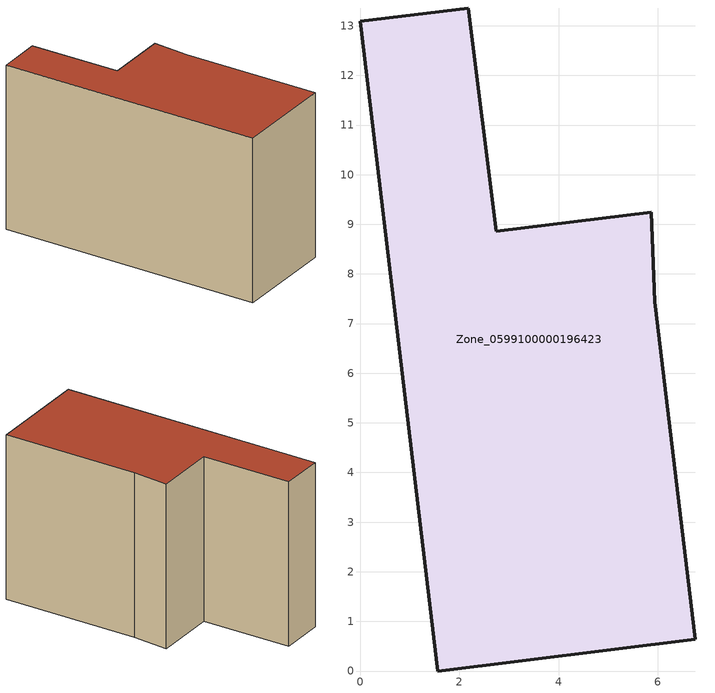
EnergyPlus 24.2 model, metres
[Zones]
Zone_0599100000196423
 floor ground (C_G): 0,13.09 2.18,13.36 2.74,8.86 5.87,9.24 5.94,7.44 6.76,0.64 1.57,0 z0
 wall outside (C_F): 1.57,0 6.76,0.64 5.94,7.44 5.87,9.24 2.74,8.86 2.18,13.36 0,13.09 1.57,0 z0:8.35
 roof outside (C_R): 2.18,13.36 0,13.09 1.57,0 6.76,0.64 5.94,7.44 5.87,9.24 2.74,8.86 z8.35
[BUILDING]
Pand.0599100000196423: North Axis=0; Terrain=City; Loads Convergence Tolerance Value=0.04; Temperature Convergence Tolerance Value=0.4; Solar Distribution=FullExterior; Maximum Number of Warmup Days=25; Minimum Number of Warmup Days=1
[Site:Location]
Rotterdam.The.Hague.AP_ZH_NLD Design_Conditions: Latitude=51.96; Longitude=4.45; Time Zone=1; Elevation=-4.5
[SITE:GROUNDTEMPERATURE:BUILDINGSURFACE]
18, 18, 18, 18, 18, 18, 18, 18, 18, 18, 18, 18
[MATERIAL] Thermal Absorptance=0.9; Solar Absorptance=0.7; Visible Absorptance=0.7
Name | Roughness | Thickness | Conductivity | Density | Specific Heat
G.TI.1975-1991 | MediumSmooth | 0.15 | 0.288461 | 540 | 1210
F.TI.1975-1991 | Rough | 0.3 | 0.230769 | 1920 | 840
R.TI.1975-1991 | MediumRough | 0.2 | 0.153846 | 1500 | 1000
[CONSTRUCTION]
C_G: G.TI.1975-1991
C_F: F.TI.1975-1991
C_R: R.TI.1975-1991
[ZONE]
Zone_0599100000196423: Type=1; Multiplier=1; Ceiling Height=Autocalculate; Volume=Autocalculate; Floor Area=autocalculate; Part of Total Floor Area=Yes
[ZONEINFILTRATION:DESIGNFLOWRATE]
Infil_Zone_0599100000196423: Zone or ZoneList or Space or SpaceList=Zone_0599100000196423; Schedule=AlwaysOn; Design Flow Rate Calculation Method=Flow/Area; Flow Rate per Floor Area=0.003; Constant Term Coefficient=1; Temperature Term Coefficient=0; Velocity Term Coefficient=0; Velocity Squared Term Coefficient=0
[HVACTEMPLATE:ZONE:IDEALLOADSAIRSYSTEM]
Zone_0599100000196423: Maximum Heating Supply Air Temperature=50; Minimum Cooling Supply Air Temperature=13; Maximum Heating Supply Air Humidity Ratio=0.0156; Minimum Cooling Supply Air Humidity Ratio=0.0077; Heating Limit=NoLimit; Cooling Limit=NoLimit; Dehumidification Control Type=ConstantSensibleHeatRatio; Cooling Sensible Heat Ratio=0.7; Dehumidification Setpoint=60; Humidification Control Type=None; Humidification Setpoint=30; Outdoor Air Method=None; Outdoor Air Flow Rate per Person=0.00944; Outdoor Air Flow Rate per Zone Floor Area=0; Outdoor Air Flow Rate per Zone=0; Demand Controlled Ventilation Type=None; Outdoor Air Economizer Type=NoEconomizer; Heat Recovery Type=None; Sensible Heat Recovery Effectiveness=0.7; Latent Heat Recovery Effectiveness=0.65
[ZONECONTROL:THERMOSTAT]
ThermostatControl_Zone_0599100000196423: Zone or ZoneList=Zone_0599100000196423; Control Type Schedule=DualSetpointControlType; Control 1=Thermostat_Zone_0599100000196423; Temperature Difference Between Cutout And Setpoint=0
[THERMOSTATSETPOINT:DUALSETPOINT]
Thermostat_Zone_0599100000196423: Heating Setpoint Temperature Schedule=HeatingSetpoint_Zone_0599100000196423; Cooling Setpoint Temperature Schedule=CoolingSetpoint_Zone_0599100000196423
[SCHEDULE:COMPACT]
HeatingSetpoint_Zone_0599100000196423: Through: 12/31, For: AllDays, Until: 24:00, 21
CoolingSetpoint_Zone_0599100000196423: Through: 12/31, For: AllDays, Until: 24:00, 24
DualSetpointControlType: Through: 12/31, For: AllDays, Until: 24:00, 4
AlwaysOn: Through: 12/31, For: AllDays, Until: 24:00, 1
